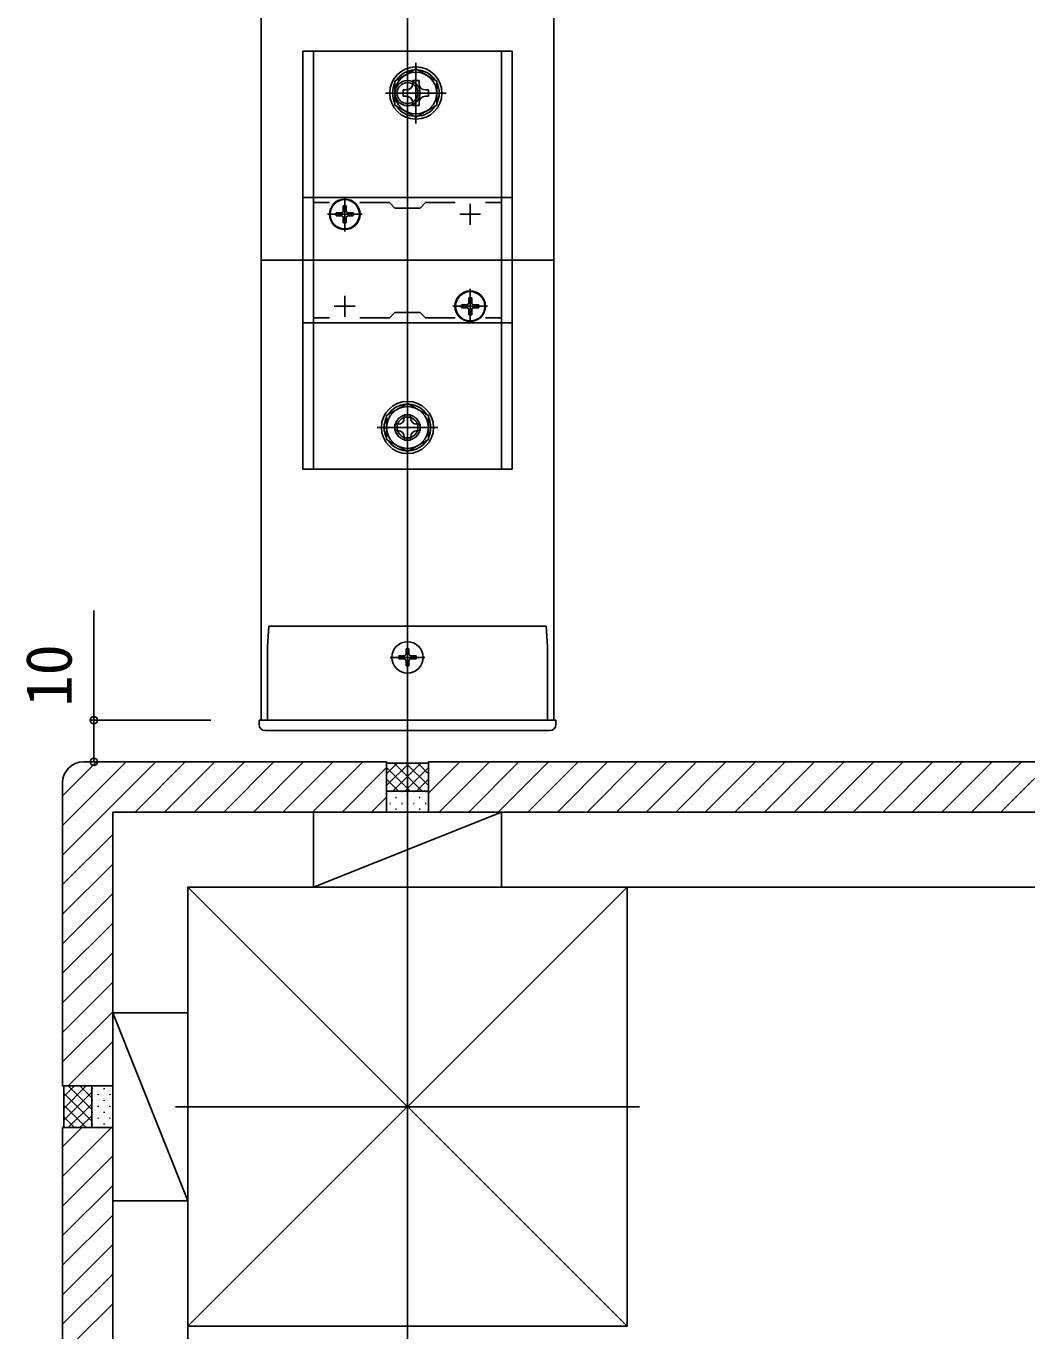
# Model space of a CAD drawing. Units: millimetres, scale not verified. Extents: x -875 to 875, y -1300 to 1294.
# Drawn here: x -32.2 to 209, y 0.9 to 314.9 of the extents above; entities that cross this region are included whole.
import ezdxf
from ezdxf.enums import TextEntityAlignment as Align

# ---------------------------------------------------------------- set-up
doc = ezdxf.new("R2010")
doc.units = ezdxf.units.MM
doc.header["$LTSCALE"] = 8
for name, color, linetype in [('0-2_YKK_11', 7, 'Continuous'), ('0-3_YKK_12', 2, 'Continuous'), ('0-4_YKK_13', 4, 'Continuous'), ('0-6_YKK_D', 6, 'Continuous'), ('0-8_YSS_K', 3, 'Continuous'), ('0-9_YSS_KE', 3, 'Continuous')]:
    doc.layers.add(name, color=color, linetype=linetype)
doc.styles.add('ＭＳ ゴシック', font='')
doc.styles.get('ＭＳ ゴシック').set_extended_font_data('MS Gothic')

msp = doc.modelspace()

# ---------------------------------------------------------------- linework, layer by layer
at = {"layer": '0-2_YKK_11'}
for p, q in [((44, 267.407), (44, 272.407)), ((74, 267.407), (74, 272.407)), ((41.5, 269.907), (46.5, 269.907)), ((71.5, 269.907), (76.5, 269.907)), ((44, 245.407), (44, 250.407)), ((74, 245.407), (74, 250.407)), ((41.5, 247.907), (46.5, 247.907)), ((71.5, 247.907), (76.5, 247.907))]:
    msp.add_line(p, q, dxfattribs=at)
msp.add_lwpolyline([(34, 243.907), (84, 243.907), (84, 273.907), (34, 273.907)], close=True, dxfattribs=at)
for points in [[(40.367, 245.107), (36.5, 245.107), (36.5, 272.707), (40.367, 272.707)], [(47.633, 272.707), (54.7, 272.707), (56, 271.407), (62, 271.407), (63.3, 272.707), (70.367, 272.707)], [(77.633, 272.707), (81.5, 272.707), (81.5, 245.107), (77.633, 245.107)], [(70.367, 245.107), (63.3, 245.107), (62, 246.407), (56, 246.407), (54.7, 245.107), (47.633, 245.107)]]:
    msp.add_lwpolyline(points, dxfattribs=at)
at = {"layer": '0-3_YKK_12'}
for p, q in [((24, 526.907), (24, 148.907)), ((94, 258.907), (24, 258.907)), ((24, 148.907), (94, 148.907))]:
    msp.add_line(p, q, dxfattribs=at)
msp.add_lwpolyline([(24, 526.907), (94, 526.907), (94, 148.907)], dxfattribs=at)
at = {"layer": '0-4_YKK_13'}
for p, q in [((36.501, 308.907), (36.5, 208.907)), ((36.501, 308.907), (81.499, 308.906)), ((81.499, 308.907), (81.498, 208.907)), ((61, 291.657), (61, 306.157)), ((53.75, 298.907), (68.25, 298.907)), ((58.72, 299.667), (58, 299.667)), ((63.28, 298.147), (64, 298.147)), ((44, 274.057), (44, 265.757)), ((41.95, 270.257), (41.95, 269.557)), ((41.95, 270.257), (43.15, 270.257)), ((43.65, 271.957), (44.35, 271.957)), ((43.65, 271.957), (43.65, 270.757)), ((44.35, 271.957), (44.35, 270.757)), ((44.85, 270.257), (46.05, 270.257)), ((46.05, 270.257), (46.05, 269.557)), ((48.15, 269.907), (39.85, 269.907)), ((41.95, 269.557), (43.15, 269.557)), ((43.65, 269.057), (43.65, 267.857)), ((43.65, 267.857), (44.35, 267.857)), ((44.35, 269.057), (44.35, 267.857)), ((44.85, 269.557), (46.05, 269.557)), ((74, 252.057), (74, 243.757)), ((71.95, 248.257), (71.95, 247.557)), ((71.95, 248.257), (73.15, 248.257)), ((73.65, 249.957), (74.35, 249.957)), ((73.65, 249.957), (73.65, 248.757)), ((74.35, 249.957), (74.35, 248.757)), ((74.85, 248.257), (76.05, 248.257)), ((76.05, 248.257), (76.05, 247.557)), ((78.15, 247.907), (69.85, 247.907)), ((71.95, 247.557), (73.15, 247.557)), ((73.65, 247.057), (73.65, 245.857)), ((73.65, 245.857), (74.35, 245.857)), ((74.35, 247.057), (74.35, 245.857)), ((74.85, 247.557), (76.05, 247.557)), ((59, 211.657), (59, 226.157)), ((51.75, 218.907), (66.25, 218.907)), ((56.72, 219.667), (56, 219.667)), ((61.28, 218.147), (62, 218.147)), ((81.498, 208.906), (36.5, 208.907)), ((25.817, 171.407), (25.5, 166.407)), ((25.817, 171.407), (92.183, 171.407)), ((92.183, 171.407), (92.5, 166.407)), ((59, 159.757), (59, 168.057)), ((25.5, 166.407), (25.5, 148.907)), ((54.85, 163.907), (63.15, 163.907)), ((56.95, 164.257), (56.95, 163.557)), ((56.95, 164.257), (58.15, 164.257)), ((56.95, 163.557), (58.15, 163.557)), ((58.65, 165.957), (59.35, 165.957)), ((58.65, 165.957), (58.65, 164.757)), ((59.35, 165.957), (59.35, 164.757)), ((59.85, 164.257), (61.05, 164.257)), ((59.85, 163.557), (61.05, 163.557)), ((61.05, 164.257), (61.05, 163.557)), ((92.484, 166.407), (92.484, 148.907)), ((58.65, 163.057), (58.65, 161.857)), ((58.65, 161.857), (59.35, 161.857)), ((59.35, 163.057), (59.35, 161.857)), ((23.5, 148.907), (94.5, 148.907)), ((23.5, 148.907), (23.5, 147.907)), ((94.5, 148.907), (94.5, 147.907)), ((25, 146.407), (93, 146.407))]:
    msp.add_line(p, q, dxfattribs=at)
for points in [[(34, 308.907), (84, 308.907), (84, 208.907), (34, 208.907)], [(61, 304.68), (56, 301.793), (56, 296.02), (61, 293.133), (66, 296.02), (66, 301.793)], [(59, 224.68), (54, 221.793), (54, 216.02), (59, 213.133), (64, 216.02), (64, 221.793)]]:
    msp.add_lwpolyline(points, close=True, dxfattribs=at)
for points in [[(61.76, 301.187), (61.76, 301.907), (60.24, 301.907), (60.24, 301.187)], [(58, 299.667), (58, 298.147), (58.72, 298.147)], [(64, 298.147), (64, 299.667), (63.28, 299.667)], [(60.24, 296.627), (60.24, 295.907), (61.76, 295.907), (61.76, 296.627)], [(59.76, 221.187), (59.76, 221.907), (58.24, 221.907), (58.24, 221.187)], [(56, 219.667), (56, 218.147), (56.72, 218.147)], [(62, 218.147), (62, 219.667), (61.28, 219.667)], [(58.24, 216.627), (58.24, 215.907), (59.76, 215.907), (59.76, 216.627)]]:
    msp.add_lwpolyline(points, dxfattribs=at)
for centre, radius in [((61, 298.907), 6.25), ((61, 298.907), 5), ((59, 298.907), 3), ((59, 298.907), 2.5), ((44, 269.907), 3.65), ((44, 269.907), 3.5), ((74, 247.907), 3.65), ((74, 247.907), 3.5), ((59, 218.907), 6.25), ((59, 218.907), 5), ((58.999, 218.907), 3), ((58.999, 218.907), 2.5), ((59, 163.907), 3.75)]:
    msp.add_circle(centre, radius, dxfattribs=at)
for centre, radius, start, end in [((61, 298.907), 5.575, 93.74848, 146.25152), ((61, 298.907), 5.575, 33.74848, 86.25152), ((61, 298.907), 5.575, 153.74848, 206.25152), ((58.72, 301.187), 1.52, 270, 0), ((63.28, 301.187), 1.52, 180, 270), ((61, 298.907), 5.575, 333.74848, 26.25152), ((61, 298.907), 5.575, 213.74848, 266.25152), ((58.72, 296.627), 1.52, 0, 90), ((61, 298.907), 5.575, 273.74848, 326.25152), ((63.28, 296.627), 1.52, 90, 180), ((43.15, 270.757), 0.5, 270, 0), ((44.85, 270.757), 0.5, 180, 270), ((43.15, 269.057), 0.5, 0, 90), ((44.85, 269.057), 0.5, 90, 180), ((73.15, 248.757), 0.5, 270, 0), ((74.85, 248.757), 0.5, 180, 270), ((73.15, 247.057), 0.5, 0, 90), ((74.85, 247.057), 0.5, 90, 180), ((59, 218.907), 5.575, 93.74848, 146.25152), ((59, 218.907), 5.575, 33.74848, 86.25152), ((59, 218.907), 5.575, 153.74848, 206.25152), ((56.72, 221.187), 1.52, 270, 0), ((61.28, 221.187), 1.52, 180, 270), ((59, 218.907), 5.575, 333.74848, 26.25152), ((56.72, 216.627), 1.52, 0, 90), ((61.28, 216.627), 1.52, 90, 180), ((59, 218.907), 5.575, 213.74848, 266.25152), ((59, 218.907), 5.575, 273.74848, 326.25152), ((58.15, 164.757), 0.5, 270, 0), ((58.15, 163.057), 0.5, 0, 90), ((59.85, 164.757), 0.5, 180, 270), ((59.85, 163.057), 0.5, 90, 180), ((25, 147.907), 1.5, 180, 270), ((93, 147.907), 1.5, 270, 0)]:
    msp.add_arc(centre, radius, start, end, dxfattribs=at)
at = {"layer": '0-6_YKK_D'}
for p, q in [((12, 148.907), (-17, 148.907)), ((12, 138.907), (-17, 138.907))]:
    msp.add_line(p, q, dxfattribs=at)
msp.add_lwpolyline([(-16, 138.907), (-16, 148.907), (-16, 175.157)], dxfattribs=at)
for centre in [(-16, 148.907), (-16, 138.907)]:
    msp.add_circle(centre, 0.875, dxfattribs=at)
at = {"layer": '0-8_YSS_K'}
for p, q in [((59, 0.907), (59, 563.907)), ((-23.5, 116.617), (-1.211, 138.907)), ((-23.5, 123.688), (-8.282, 138.907)), ((-23.5, 130.759), (-15.353, 138.907)), ((54, 138.907), (-18.5, 138.907)), ((-6.14, 126.907), (5.86, 138.907)), ((0.931, 126.907), (12.931, 138.907)), ((8.003, 126.907), (20.003, 138.907)), ((15.074, 126.907), (27.074, 138.907)), ((22.145, 126.907), (34.145, 138.907)), ((29.216, 126.907), (41.216, 138.907)), ((36.287, 126.907), (48.287, 138.907)), ((54, 138.907), (54.3, 138.607)), ((54, 138.907), (54, 126.907)), ((54, 133.22), (59.386, 138.607)), ((54, 136.049), (56.558, 138.607)), ((54.3, 138.607), (63.7, 138.607)), ((55.515, 131.907), (62.215, 138.607)), ((55.785, 138.607), (62.485, 131.907)), ((58.614, 138.607), (64, 133.22)), ((61.442, 138.607), (64, 136.049)), ((64, 138.907), (63.7, 138.607)), ((64, 131.399), (71.507, 138.907)), ((209, 138.907), (64, 138.907)), ((64, 126.907), (64, 138.907)), ((66.578, 126.907), (78.578, 138.907)), ((73.649, 126.907), (85.649, 138.907)), ((80.721, 126.907), (92.721, 138.907)), ((87.792, 126.907), (99.792, 138.907)), ((94.863, 126.907), (106.863, 138.907)), ((101.934, 126.907), (113.934, 138.907)), ((109.005, 126.907), (121.005, 138.907)), ((116.076, 126.907), (128.076, 138.907)), ((123.147, 126.907), (135.147, 138.907)), ((130.218, 126.907), (142.218, 138.907)), ((137.289, 126.907), (149.289, 138.907)), ((144.36, 126.907), (156.36, 138.907)), ((151.431, 126.907), (163.431, 138.907)), ((158.502, 126.907), (170.502, 138.907)), ((165.573, 126.907), (177.573, 138.907)), ((172.644, 126.907), (184.644, 138.907)), ((179.715, 126.907), (191.715, 138.907)), ((186.787, 126.907), (198.787, 138.907)), ((193.858, 126.907), (205.858, 138.907)), ((43.358, 126.907), (54, 137.549)), ((54, 137.563), (59.657, 131.907)), ((58.343, 131.907), (64, 137.563)), ((-23.5, 133.907), (-23.5, 61.407)), ((54, 134.735), (56.828, 131.907)), ((64, 131.907), (54, 131.907)), ((61.172, 131.907), (64, 134.735)), ((200.929, 126.907), (209, 134.978)), ((50.429, 126.907), (54, 130.478)), ((54.757, 131.806), (54.957, 131.806)), ((54.757, 128.978), (54.957, 128.978)), ((56.172, 130.392), (56.372, 130.392)), ((57.586, 131.806), (57.786, 131.806)), ((57.586, 128.978), (57.786, 128.978)), ((59, 130.392), (59.2, 130.392)), ((60.414, 131.806), (60.614, 131.806)), ((60.414, 128.978), (60.614, 128.978)), ((61.828, 130.392), (62.028, 130.392)), ((63.243, 131.806), (63.443, 131.806)), ((63.243, 128.978), (63.443, 128.978)), ((-11.5, 126.907), (-11.5, 61.407)), ((54, 126.907), (-11.5, 126.907)), ((36.5, 126.907), (36.5, 108.907)), ((81.5, 126.907), (36.5, 108.907)), ((56.172, 127.563), (56.372, 127.563)), ((59, 127.563), (59.2, 127.563)), ((61.828, 127.563), (62.028, 127.563)), ((209, 126.907), (64, 126.907)), ((-23.5, 109.546), (-11.5, 121.546)), ((-23.5, 102.475), (-11.5, 114.475)), ((-23.5, 95.404), (-11.5, 107.404)), ((6.5, 108.907), (111.5, 108.907)), ((6.5, 3.907), (6.5, 108.907)), ((6.5, 108.907), (111.5, 3.907)), ((111.5, 108.907), (6.5, 3.907)), ((36.5, 108.907), (81.5, 108.907)), ((-23.5, 88.333), (-11.5, 100.333)), ((-23.5, 81.262), (-11.5, 93.262)), ((-23.5, 74.191), (-11.5, 86.191)), ((-23.5, 67.12), (-11.5, 79.12)), ((-11.5, 78.907), (6.5, 33.907)), ((6.5, 33.907), (6.5, 78.907)), ((-22.142, 61.407), (-11.5, 72.049)), ((-23.5, 61.407), (-11.5, 61.407)), ((-23.5, 61.407), (-23.2, 61.107)), ((-23.2, 56.02), (-17.814, 61.407)), ((-23.2, 58.849), (-20.642, 61.407)), ((-23.2, 51.707), (-23.2, 61.107)), ((-23.2, 53.192), (-16.5, 59.892)), ((-16.5, 55.75), (-22.157, 61.407)), ((-16.5, 58.578), (-19.328, 61.407)), ((-16.5, 61.407), (-16.5, 51.407)), ((-16.399, 60.649), (-16.399, 60.849)), ((-13.571, 60.649), (-13.571, 60.849)), ((-16.5, 52.921), (-23.2, 59.621)), ((-17.814, 51.407), (-23.2, 56.793)), ((-22.157, 51.407), (-16.5, 57.063)), ((-16.399, 57.821), (-16.399, 58.021)), ((-14.985, 59.235), (-14.985, 59.435)), ((-14.985, 56.407), (-14.985, 56.607)), ((-13.571, 57.821), (-13.571, 58.021)), ((-12.157, 59.235), (-12.157, 59.435)), ((-12.157, 56.407), (-12.157, 56.607)), ((-20.642, 51.407), (-23.2, 53.964)), ((-19.328, 51.407), (-16.5, 54.235)), ((-16.399, 54.992), (-16.399, 55.192)), ((-14.985, 53.578), (-14.985, 53.778)), ((-13.571, 54.992), (-13.571, 55.192)), ((-12.157, 53.578), (-12.157, 53.778)), ((3.5, 56.407), (114.5, 56.407)), ((-23.5, 51.407), (-23.2, 51.707)), ((-23.5, 51.407), (-11.5, 51.407)), ((-23.5, 51.407), (-23.5, 0.907)), ((-23.5, 39.713), (-11.806, 51.407)), ((-23.5, 46.784), (-18.877, 51.407)), ((-16.399, 52.164), (-16.399, 52.364)), ((-13.571, 52.164), (-13.571, 52.364)), ((-11.5, 51.407), (-11.5, 0.907)), ((-23.5, 32.642), (-11.5, 44.642)), ((-23.5, 25.571), (-11.5, 37.571)), ((-11.5, 33.907), (6.5, 33.907)), ((-23.5, 18.5), (-11.5, 30.5)), ((-23.5, 11.429), (-11.5, 23.429)), ((-23.5, 4.358), (-11.5, 16.358)), ((-19.88, 0.907), (-11.5, 9.286))]:
    msp.add_line(p, q, dxfattribs=at)
for points in [[(54, 138.907), (54, 126.907), (64, 126.907), (64, 138.907)], [(36.5, 126.907), (81.5, 126.907), (81.5, 108.907)], [(6.5, 3.907), (111.5, 3.907), (111.5, 108.907)], [(-11.5, 33.907), (-11.5, 78.907), (6.5, 78.907)], [(-23.5, 51.407), (-11.5, 51.407), (-11.5, 61.407), (-23.5, 61.407)]]:
    msp.add_lwpolyline(points, dxfattribs=at)
msp.add_arc((-18.5, 133.907), 5, 90, 180, dxfattribs=at)
at = {"layer": '0-9_YSS_KE'}
msp.add_lwpolyline([(209, 108.907), (6.5, 108.907), (6.5, 0.907)], dxfattribs=at)

# ---------------------------------------------------------------- texts
at = {"layer": '0-6_YKK_D', "style": 'ＭＳ ゴシック'}
msp.add_text('10', height=11, rotation=90, dxfattribs=at).set_placement((-18, 152.105), align=Align.BOTTOM_LEFT)

doc.saveas('drawing.dxf')
